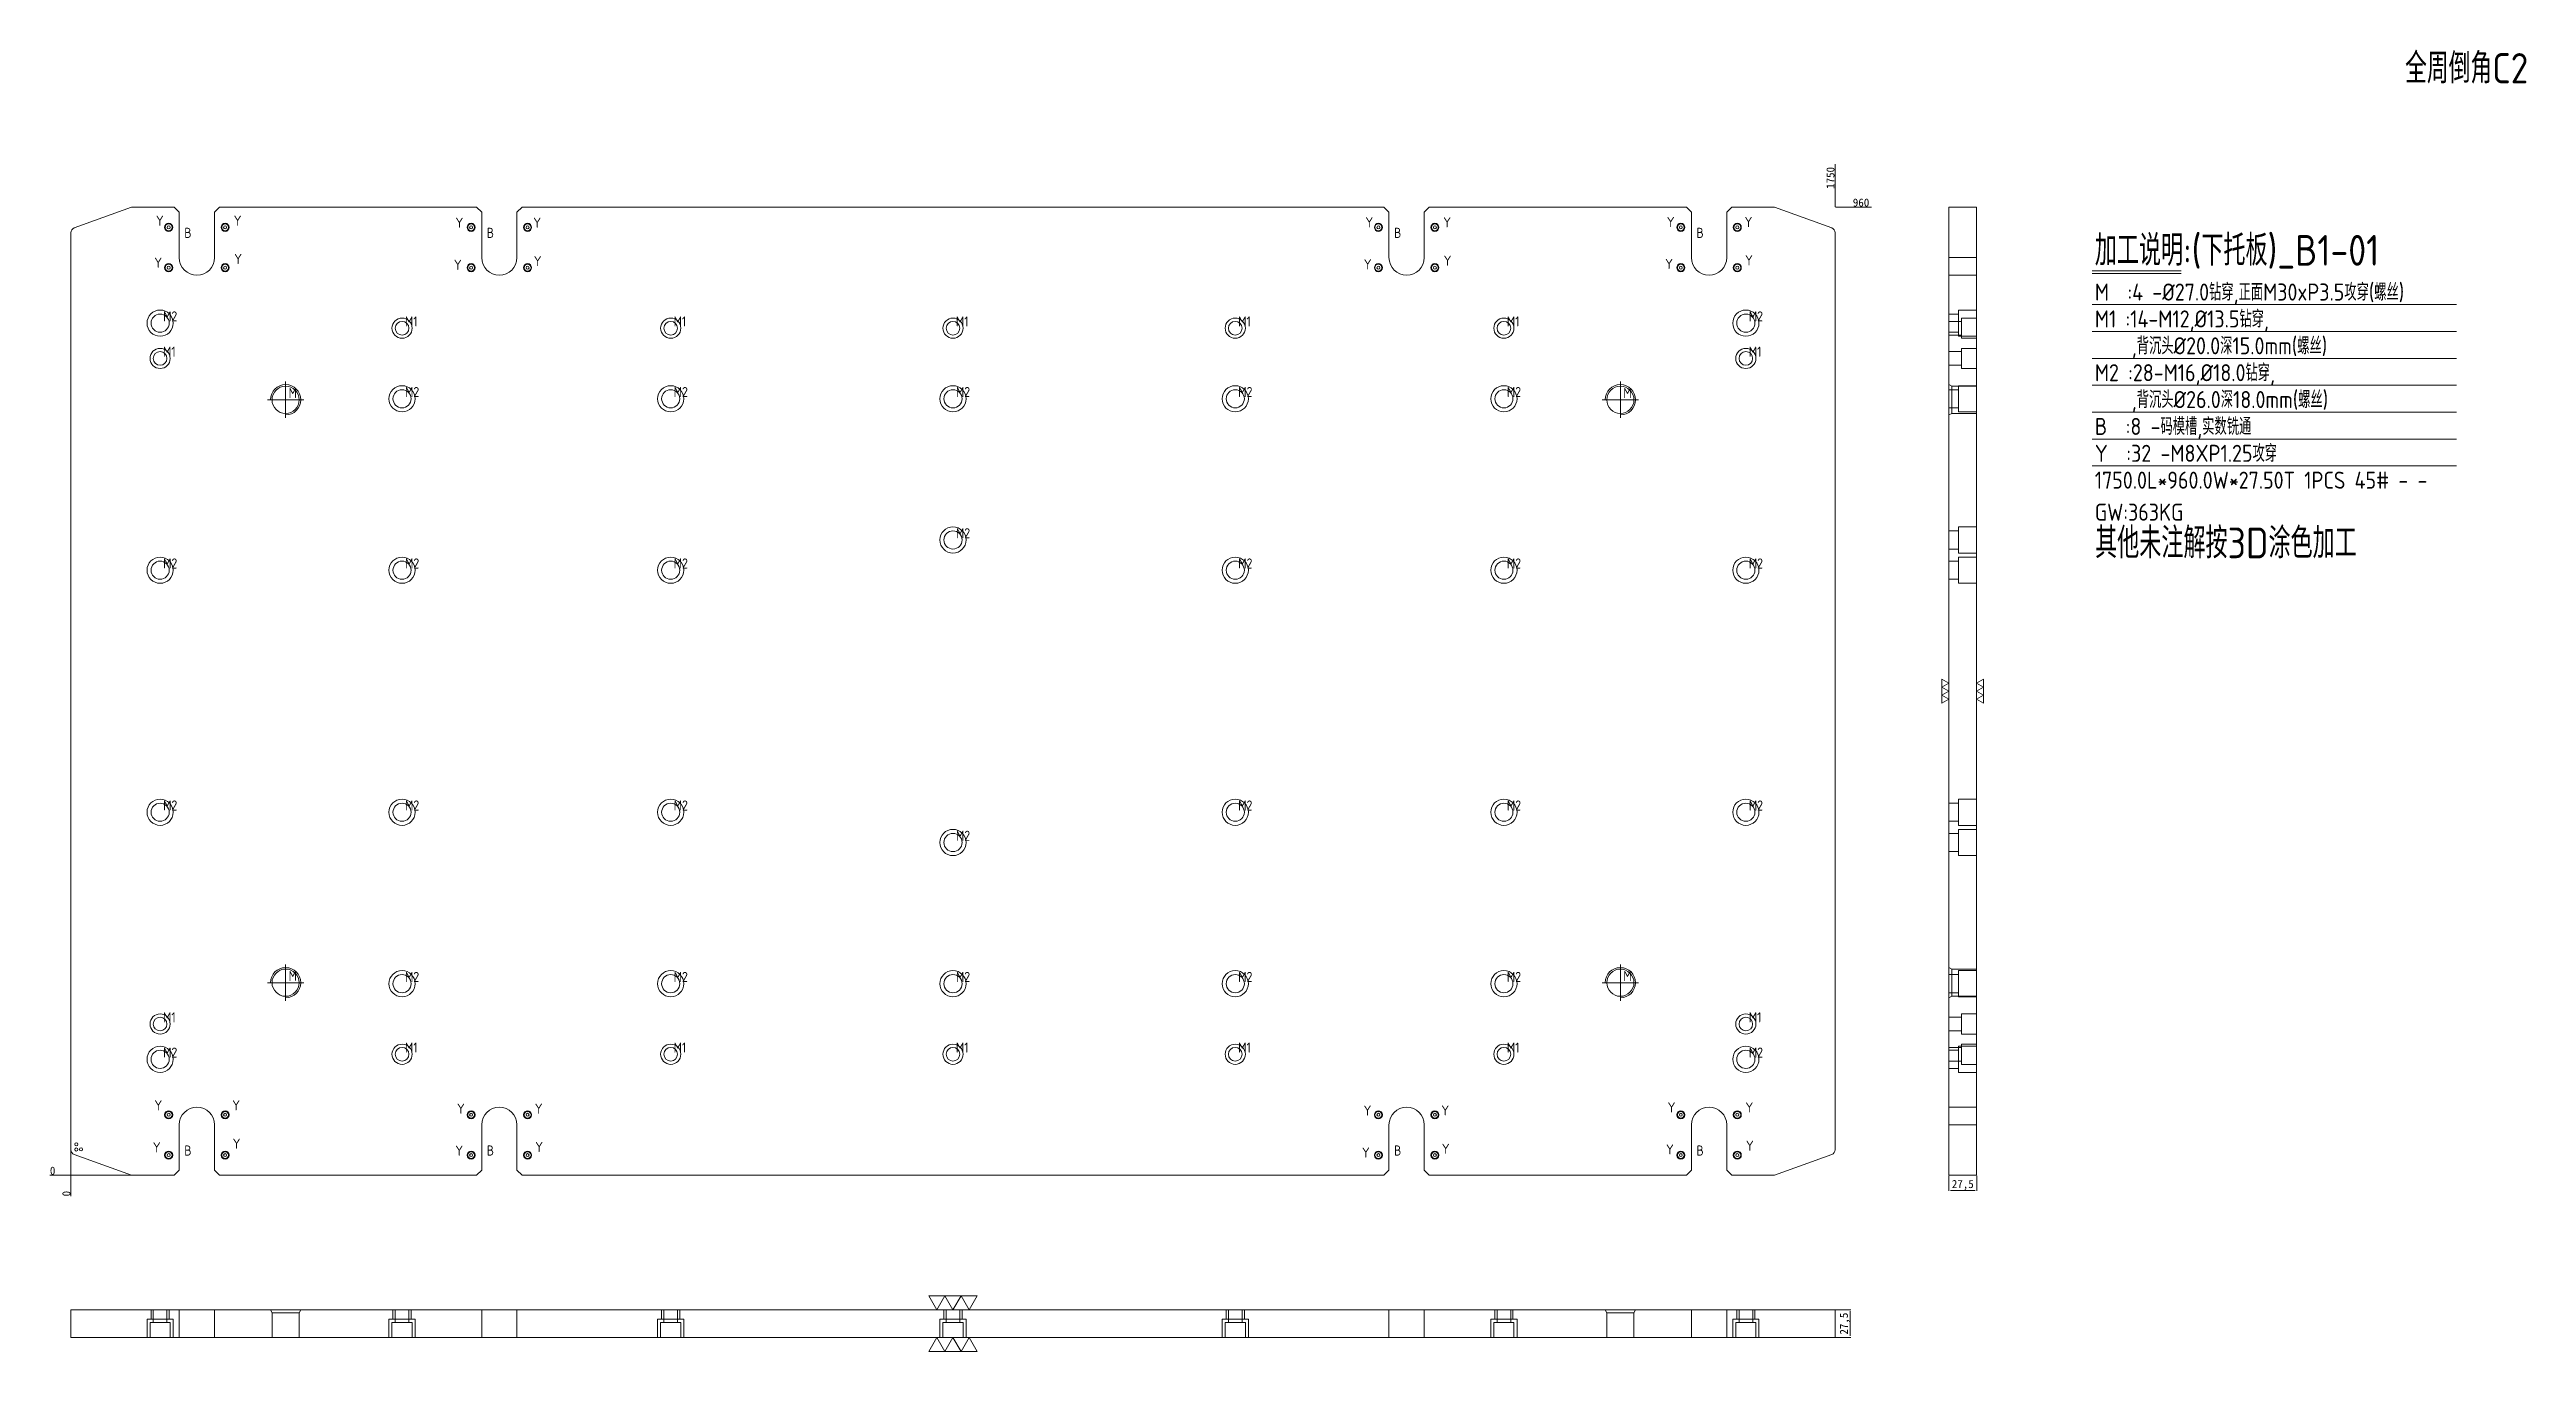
# Model space of a CAD drawing. Header units: millimetres. Extents: x 9332 to 11789, y 18325 to 19616.
import ezdxf

# ---------------------------------------------------------------- set-up
doc = ezdxf.new("R2010")
doc.units = ezdxf.units.MM
doc.linetypes.add('CENTER', pattern=[0])
doc.linetypes.add('DASHED', pattern=[0])
doc.layers.add('B1', color=7, linetype='Continuous', true_color=0xffffff)
doc.layers.add('U1', color=7, linetype='Continuous', true_color=0xffffff)
doc.layers.add('dim', color=4, linetype='Continuous')
doc.layers.add('dim_temp', color=161, linetype='Continuous', lineweight=9)
doc.styles.add('_PUG_ERP', font='txt')
doc.styles.add('gbenor', font='gbenor.shx', dxfattribs={"bigfont": 'gbcbig'})
doc.dimstyles.new('_PUG_ERP', dxfattribs={"dimtxt": 8, "dimasz": 1.5, "dimexe": 0.5, "dimexo": 0.5, "dimgap": 0.5, "dimtad": 1, "dimtxsty": '_PUG_ERP', "dimblk": 'CLOSEDBLANK', "dimcen": 0, "dimclrd": 4, "dimclre": 4, "dimclrt": 3, "dimazin": 3, "dimtfac": 1, "dimtmove": 0, "dimatfit": 3, "dimldrblk": 'CLOSEDBLANK', "dimlwd": 9, "dimlwe": 9})

# ---------------------------------------------------------------- blocks, each defined once
blk = doc.blocks.new('*D1266')
at = {"layer": 'Defpoints', "color": 0}
for p in [(11103.4, 19460), (11118.4, 19460), (9353.4, 18500)]:
    blk.add_point(p, dxfattribs=at)
at = {"layer": 'dim_temp', "color": 4, "lineweight": 9}
blk.add_line((11103.9, 19460), (11139.5, 19460), dxfattribs=at)
at = {"layer": 'dim_temp', "color": 3, "lineweight": 18, "insert": (11129.2, 19464.5), "char_height": 8, "attachment_point": 5, "style": '_PUG_ERP'}
blk.add_mtext('960', dxfattribs=at)
blk = doc.blocks.new('_ClosedBlank')
blk = doc.blocks.new('*D1267')
at = {"layer": 'Defpoints', "color": 0}
for p in [(9338.4, 18500), (9353.4, 18500), (9353.4, 18500)]:
    blk.add_point(p, dxfattribs=at)
at = {"layer": 'dim_temp', "color": 4, "lineweight": 9}
blk.add_line((9352.9, 18500), (9332.6, 18500), dxfattribs=at)
at = {"layer": 'dim_temp', "color": 3, "lineweight": 18, "insert": (9335.3, 18504.5), "char_height": 8, "attachment_point": 5, "style": '_PUG_ERP'}
blk.add_mtext('0', dxfattribs=at)
blk = doc.blocks.new('*D1268')
at = {"layer": 'Defpoints', "color": 0}
for p in [(9353.4, 18500), (9353.4, 18500), (9353.4, 18485)]:
    blk.add_point(p, dxfattribs=at)
at = {"layer": 'dim_temp', "color": 4, "lineweight": 9}
blk.add_line((9353.4, 18499.5), (9353.4, 18479.2), dxfattribs=at)
at = {"layer": 'dim_temp', "color": 3, "lineweight": 18, "insert": (9348.9, 18481.8), "char_height": 8, "attachment_point": 5, "rotation": 90, "style": '_PUG_ERP'}
blk.add_mtext('0', dxfattribs=at)
blk = doc.blocks.new('*D1269')
at = {"layer": 'Defpoints', "color": 0}
for p in [(11103.4, 19475), (11103.4, 19460), (9353.4, 18500)]:
    blk.add_point(p, dxfattribs=at)
at = {"layer": 'dim_temp', "color": 4, "lineweight": 9}
blk.add_line((11103.4, 19460.5), (11103.4, 19502.5), dxfattribs=at)
at = {"layer": 'dim_temp', "color": 3, "lineweight": 18, "insert": (11098.9, 19489), "char_height": 8, "attachment_point": 5, "rotation": 90, "style": '_PUG_ERP'}
blk.add_mtext('1750', dxfattribs=at)
blk = doc.blocks.new('*D1270')
at = {"layer": 'Defpoints', "color": 0}
for p in [(11103.4, 18366.7), (11103.4, 18339.2), (11118.4, 18339.2)]:
    blk.add_point(p, dxfattribs=at)
at = {"layer": 'dim_temp', "color": 4, "lineweight": 9}
for p, q in [((11103.9, 18366.7), (11118.9, 18366.7)), ((11118.4, 18365.2), (11118.4, 18340.7)), ((11103.9, 18339.2), (11118.9, 18339.2))]:
    blk.add_line(p, q, dxfattribs=at)
at = {"layer": 'dim_temp', "color": 3, "lineweight": 18, "insert": (11113.2, 18352.9), "char_height": 8, "attachment_point": 5, "rotation": 90, "style": '_PUG_ERP'}
blk.add_mtext('27,5', dxfattribs=at)
blk = doc.blocks.new('*D1271')
at = {"layer": 'Defpoints', "color": 0}
for p in [(11216.4, 18500), (11243.9, 18500), (11243.9, 18485)]:
    blk.add_point(p, dxfattribs=at)
at = {"layer": 'dim_temp', "color": 4, "lineweight": 9}
for p, q in [((11216.4, 18499.5), (11216.4, 18484.5)), ((11217.9, 18485), (11242.4, 18485)), ((11243.9, 18499.5), (11243.9, 18484.5))]:
    blk.add_line(p, q, dxfattribs=at)
at = {"layer": 'dim_temp', "color": 3, "lineweight": 18, "insert": (11230.1, 18490.3), "char_height": 8, "attachment_point": 5, "style": '_PUG_ERP'}
blk.add_mtext('27,5', dxfattribs=at)

msp = doc.modelspace()

# ---------------------------------------------------------------- linework, layer by layer
at = {"layer": 'B1', "color": 135, "linetype": 'Continuous', "lineweight": 18}
for p, q in [((9413.429, 19460), (9356.719, 19439.359)), ((9413.429, 19460), (9455.929, 19460)), ((9495.929, 19455), (9500.929, 19460)), ((9500.929, 19460), (9755.929, 19460)), ((9795.929, 19455), (9800.929, 19460)), ((9800.929, 19460), (10655.929, 19460)), ((10695.929, 19455), (10700.929, 19460)), ((10700.929, 19460), (10955.929, 19460)), ((11000.929, 19460), (10995.929, 19455)), ((11000.929, 19460), (11043.429, 19460)), ((11043.429, 19460), (11100.139, 19439.359)), ((11216.361, 18500), (11216.361, 19460)), ((11243.861, 19460), (11216.361, 19460)), ((11243.861, 19460), (11243.861, 18500)), ((9495.929, 19410), (9495.929, 19455)), ((9795.929, 19455), (9795.929, 19410)), ((10695.929, 19455), (10695.929, 19410)), ((10995.929, 19455), (10995.929, 19410)), ((9353.429, 18500), (9353.429, 19434.661)), ((11103.429, 18525.339), (11103.429, 19434.661)), ((9495.929, 18550), (9495.929, 18505)), ((9795.929, 18505), (9795.929, 18550)), ((10695.929, 18550), (10695.929, 18505)), ((10995.929, 18550), (10995.929, 18505)), ((9413.429, 18500), (9356.719, 18520.641)), ((9500.929, 18500), (9495.929, 18505)), ((9800.929, 18500), (9795.929, 18505)), ((10695.929, 18505), (10700.929, 18500)), ((11000.929, 18500), (10995.929, 18505)), ((11043.429, 18500), (11100.139, 18520.641)), ((9353.429, 18500), (9455.929, 18500)), ((9500.929, 18500), (9755.929, 18500)), ((9800.929, 18500), (10655.929, 18500)), ((10700.929, 18500), (10955.929, 18500)), ((11000.929, 18500), (11043.429, 18500)), ((11243.861, 18500), (11216.361, 18500)), ((9353.429, 18366.671), (9460.929, 18366.671)), ((9353.429, 18339.171), (9353.429, 18366.671)), ((9495.929, 18366.671), (9460.929, 18366.671)), ((9495.929, 18366.671), (9760.929, 18366.671)), ((9495.929, 18366.671), (9495.929, 18339.171)), ((9795.929, 18366.671), (9760.929, 18366.671)), ((9795.929, 18339.171), (9795.929, 18366.671)), ((9795.929, 18366.671), (10660.929, 18366.671)), ((10660.929, 18366.671), (10695.929, 18366.671)), ((10695.929, 18366.671), (10960.929, 18366.671)), ((10695.929, 18339.171), (10695.929, 18366.671)), ((10960.929, 18366.671), (10995.929, 18366.671)), ((10995.929, 18366.671), (11103.429, 18366.671)), ((10995.929, 18366.671), (10995.929, 18339.171)), ((11103.429, 18339.171), (11103.429, 18366.671)), ((9353.429, 18339.171), (9460.929, 18339.171)), ((9460.929, 18339.171), (9495.929, 18339.171)), ((9495.929, 18339.171), (9760.929, 18339.171)), ((9795.929, 18339.171), (9760.929, 18339.171)), ((9795.929, 18339.171), (10660.929, 18339.171)), ((10660.929, 18339.171), (10695.929, 18339.171)), ((10695.929, 18339.171), (10960.929, 18339.171)), ((10995.929, 18339.171), (10960.929, 18339.171)), ((10995.929, 18339.171), (11103.429, 18339.171))]:
    msp.add_line(p, q, dxfattribs=at)
at = {"layer": 'B1', "linetype": 'Continuous', "lineweight": 18}
for p, q in [((9460.929, 19455), (9455.929, 19460)), ((9760.929, 19455), (9755.929, 19460)), ((10655.929, 19460), (10660.929, 19455)), ((10955.929, 19460), (10960.929, 19455)), ((9460.929, 18505), (9455.929, 18500)), ((9760.929, 18505), (9755.929, 18500)), ((10660.929, 18505), (10655.929, 18500)), ((10960.929, 18505), (10955.929, 18500))]:
    msp.add_line(p, q, dxfattribs=at)
at = {"layer": 'B1', "color": 31, "linetype": 'Continuous', "lineweight": 18}
for p, q in [((9460.929, 19410), (9460.929, 19455)), ((9760.929, 19455), (9760.929, 19410)), ((10660.929, 19455), (10660.929, 19410)), ((10960.929, 19455), (10960.929, 19410)), ((9460.929, 18550), (9460.929, 18505)), ((9760.929, 18505), (9760.929, 18550)), ((10660.929, 18550), (10660.929, 18505)), ((10960.929, 18550), (10960.929, 18505)), ((9460.929, 18339.171), (9460.929, 18366.671)), ((9760.929, 18339.171), (9760.929, 18366.671)), ((10660.929, 18366.671), (10660.929, 18339.171)), ((10960.929, 18366.671), (10960.929, 18339.171))]:
    msp.add_line(p, q, dxfattribs=at)
at = {"layer": 'B1', "color": 155, "linetype": 'DASHED', "lineweight": 13, "ltscale": 1.723582}
for p, q in [((11243.861, 19410), (11216.361, 19410)), ((11243.861, 19410), (11216.361, 19410)), ((11216.361, 19410), (11243.861, 19410)), ((11216.361, 19410), (11243.861, 19410)), ((11216.361, 19410), (11243.861, 19410)), ((11216.361, 19410), (11243.861, 19410)), ((11216.361, 19410), (11243.861, 19410)), ((11216.361, 19410), (11243.861, 19410)), ((11243.861, 18550), (11216.361, 18550)), ((11243.861, 18550), (11216.361, 18550)), ((11216.361, 18550), (11243.861, 18550)), ((11216.361, 18550), (11243.861, 18550)), ((11243.861, 18550), (11216.361, 18550)), ((11243.861, 18550), (11216.361, 18550)), ((11243.861, 18550), (11216.361, 18550)), ((11243.861, 18550), (11216.361, 18550))]:
    msp.add_line(p, q, dxfattribs=at)
at = {"layer": 'B1', "color": 135, "linetype": 'DASHED', "lineweight": 13, "ltscale": 1.723582}
for p, q in [((11216.361, 19392.5), (11243.861, 19392.5)), ((11243.861, 18567.5), (11216.361, 18567.5))]:
    msp.add_line(p, q, dxfattribs=at)
at = {"layer": 'B1', "color": 31, "linetype": 'DASHED', "lineweight": 13, "ltscale": 1.723582}
for p, q in [((11225.861, 19354.003), (11216.361, 19354.003)), ((11228.861, 19346.753), (11216.361, 19346.753)), ((11243.861, 19358), (11225.861, 19358)), ((11225.861, 19345), (11225.861, 19358)), ((11225.861, 19332), (11225.861, 19345)), ((11243.861, 19350), (11228.861, 19350)), ((11228.861, 19340), (11228.861, 19350)), ((11228.861, 19330), (11228.861, 19340)), ((11216.361, 19335.997), (11225.861, 19335.997)), ((11216.361, 19333.247), (11228.861, 19333.247)), ((11228.861, 19316.753), (11216.361, 19316.753)), ((11225.861, 19332), (11243.861, 19332)), ((11228.861, 19330), (11243.861, 19330)), ((11243.861, 19320), (11228.861, 19320)), ((11228.861, 19310), (11228.861, 19320)), ((11216.361, 19303.247), (11228.861, 19303.247)), ((11228.861, 19300), (11228.861, 19310)), ((11228.861, 19300), (11243.861, 19300)), ((11225.861, 19279.003), (11216.361, 19279.003)), ((11243.861, 19283), (11225.861, 19283)), ((11225.861, 19270), (11225.861, 19283)), ((11225.861, 19257), (11225.861, 19270)), ((11216.361, 19260.997), (11225.861, 19260.997)), ((11225.861, 19257), (11243.861, 19257)), ((11243.861, 19143), (11225.861, 19143)), ((11225.861, 19130), (11225.861, 19143)), ((11225.861, 19139.003), (11216.361, 19139.003)), ((11216.361, 19120.997), (11225.861, 19120.997)), ((11225.861, 19117), (11225.861, 19130)), ((11225.861, 19117), (11243.861, 19117)), ((11225.861, 19109.003), (11216.361, 19109.003)), ((11243.861, 19113), (11225.861, 19113)), ((11225.861, 19100), (11225.861, 19113)), ((11225.861, 19087), (11225.861, 19100)), ((11216.361, 19090.997), (11225.861, 19090.997)), ((11225.861, 19087), (11243.861, 19087)), ((11243.861, 18873), (11225.861, 18873)), ((11225.861, 18873), (11225.861, 18860)), ((11225.861, 18869.003), (11216.361, 18869.003)), ((11216.361, 18850.997), (11225.861, 18850.997)), ((11225.861, 18860), (11225.861, 18847)), ((11225.861, 18847), (11243.861, 18847)), ((11225.861, 18839.003), (11216.361, 18839.003)), ((11216.361, 18820.997), (11225.861, 18820.997)), ((11243.861, 18843), (11225.861, 18843)), ((11225.861, 18843), (11225.861, 18830)), ((11225.861, 18830), (11225.861, 18817)), ((11225.861, 18817), (11243.861, 18817)), ((11225.861, 18699.003), (11216.361, 18699.003)), ((11243.861, 18703), (11225.861, 18703)), ((11225.861, 18703), (11225.861, 18690)), ((11216.361, 18680.997), (11225.861, 18680.997)), ((11225.861, 18690), (11225.861, 18677)), ((11225.861, 18677), (11243.861, 18677)), ((11228.861, 18656.753), (11216.361, 18656.753)), ((11243.861, 18660), (11228.861, 18660)), ((11228.861, 18660), (11228.861, 18650)), ((11228.861, 18650), (11228.861, 18640)), ((11216.361, 18643.247), (11228.861, 18643.247)), ((11228.861, 18626.753), (11216.361, 18626.753)), ((11243.861, 18628), (11225.861, 18628)), ((11225.861, 18628), (11225.861, 18615)), ((11228.861, 18640), (11243.861, 18640)), ((11243.861, 18630), (11228.861, 18630)), ((11228.861, 18630), (11228.861, 18620)), ((11225.861, 18624.003), (11216.361, 18624.003)), ((11216.361, 18613.247), (11228.861, 18613.247)), ((11216.361, 18605.997), (11225.861, 18605.997)), ((11225.861, 18615), (11225.861, 18602)), ((11225.861, 18602), (11243.861, 18602)), ((11228.861, 18620), (11228.861, 18610)), ((11228.861, 18610), (11243.861, 18610)), ((9428.929, 18357.171), (9428.929, 18339.171)), ((9454.929, 18357.171), (9428.929, 18357.171)), ((9431.929, 18354.171), (9431.929, 18339.171)), ((9451.929, 18354.171), (9431.929, 18354.171)), ((9432.926, 18366.671), (9432.926, 18357.171)), ((9435.176, 18366.671), (9435.176, 18354.171)), ((9448.683, 18354.171), (9448.683, 18366.671)), ((9450.933, 18357.171), (9450.933, 18366.671)), ((9451.929, 18339.171), (9451.929, 18354.171)), ((9454.929, 18339.171), (9454.929, 18357.171)), ((9668.929, 18357.171), (9668.929, 18339.171)), ((9694.929, 18357.171), (9668.929, 18357.171)), ((9671.929, 18354.171), (9671.929, 18339.171)), ((9691.929, 18354.171), (9671.929, 18354.171)), ((9672.926, 18366.671), (9672.926, 18357.171)), ((9675.176, 18366.671), (9675.176, 18354.171)), ((9688.683, 18354.171), (9688.683, 18366.671)), ((9690.933, 18357.171), (9690.933, 18366.671)), ((9691.929, 18339.171), (9691.929, 18354.171)), ((9694.929, 18339.171), (9694.929, 18357.171)), ((9935.429, 18357.171), (9935.429, 18339.171)), ((9961.429, 18357.171), (9935.429, 18357.171)), ((9938.429, 18354.171), (9938.429, 18339.171)), ((9958.429, 18354.171), (9938.429, 18354.171)), ((9939.426, 18366.671), (9939.426, 18357.171)), ((9941.676, 18366.671), (9941.676, 18354.171)), ((9955.183, 18354.171), (9955.183, 18366.671)), ((9957.433, 18357.171), (9957.433, 18366.671)), ((9958.429, 18339.171), (9958.429, 18354.171)), ((9961.429, 18339.171), (9961.429, 18357.171)), ((10215.429, 18357.171), (10215.429, 18339.171)), ((10241.429, 18357.171), (10215.429, 18357.171)), ((10218.429, 18354.171), (10218.429, 18339.171)), ((10238.429, 18354.171), (10218.429, 18354.171)), ((10219.426, 18366.671), (10219.426, 18357.171)), ((10221.676, 18366.671), (10221.676, 18354.171)), ((10235.183, 18354.171), (10235.183, 18366.671)), ((10237.433, 18357.171), (10237.433, 18366.671)), ((10238.429, 18339.171), (10238.429, 18354.171)), ((10241.429, 18339.171), (10241.429, 18357.171)), ((10495.429, 18357.171), (10495.429, 18339.171)), ((10521.429, 18357.171), (10495.429, 18357.171)), ((10498.429, 18354.171), (10498.429, 18339.171)), ((10518.429, 18354.171), (10498.429, 18354.171)), ((10499.426, 18366.671), (10499.426, 18357.171)), ((10501.676, 18366.671), (10501.676, 18354.171)), ((10515.183, 18354.171), (10515.183, 18366.671)), ((10517.433, 18357.171), (10517.433, 18366.671)), ((10518.429, 18339.171), (10518.429, 18354.171)), ((10521.429, 18339.171), (10521.429, 18357.171)), ((10761.929, 18357.171), (10761.929, 18339.171)), ((10787.929, 18357.171), (10761.929, 18357.171)), ((10764.929, 18354.171), (10764.929, 18339.171)), ((10784.929, 18354.171), (10764.929, 18354.171)), ((10765.926, 18366.671), (10765.926, 18357.171)), ((10768.176, 18366.671), (10768.176, 18354.171)), ((10781.683, 18354.171), (10781.683, 18366.671)), ((10783.933, 18357.171), (10783.933, 18366.671)), ((10784.929, 18339.171), (10784.929, 18354.171)), ((10787.929, 18339.171), (10787.929, 18357.171)), ((11001.929, 18357.171), (11001.929, 18339.171)), ((11027.929, 18357.171), (11001.929, 18357.171)), ((11004.929, 18354.171), (11004.929, 18339.171)), ((11024.929, 18354.171), (11004.929, 18354.171)), ((11005.926, 18366.671), (11005.926, 18357.171)), ((11008.176, 18366.671), (11008.176, 18354.171)), ((11021.683, 18354.171), (11021.683, 18366.671)), ((11023.933, 18357.171), (11023.933, 18366.671)), ((11024.929, 18339.171), (11024.929, 18354.171)), ((11027.929, 18339.171), (11027.929, 18357.171))]:
    msp.add_line(p, q, dxfattribs=at)
at = {"layer": 'B1', "color": 1, "linetype": 'CENTER', "lineweight": 18, "ltscale": 1.723582}
for p, q in [((9548.429, 19269), (9584.429, 19269)), ((9566.429, 19251), (9566.429, 19287)), ((10872.429, 19269), (10908.429, 19269)), ((10890.429, 19251), (10890.429, 19287)), ((9566.429, 18673), (9566.429, 18709)), ((10890.429, 18673), (10890.429, 18709)), ((9548.429, 18691), (9584.429, 18691)), ((10872.429, 18691), (10908.429, 18691))]:
    msp.add_line(p, q, dxfattribs=at)
at = {"layer": 'B1', "color": 5, "linetype": 'DASHED', "lineweight": 13, "ltscale": 1.723582}
for p, q in [((11219.355, 19282.503), (11216.361, 19284)), ((11243.861, 19282.503), (11219.355, 19282.503)), ((11219.355, 19282.503), (11219.355, 19269)), ((11219.355, 19269), (11219.355, 19255.497)), ((11216.361, 19254), (11219.355, 19255.497)), ((11219.355, 19255.497), (11243.861, 19255.497)), ((11219.355, 18704.503), (11216.361, 18706)), ((11243.861, 18704.503), (11219.355, 18704.503)), ((11219.355, 18691), (11219.355, 18704.503)), ((11216.361, 18676), (11219.355, 18677.497)), ((11219.355, 18677.497), (11219.355, 18691)), ((11219.355, 18677.497), (11243.861, 18677.497)), ((9551.429, 18366.671), (9552.926, 18363.677)), ((9552.926, 18363.677), (9552.926, 18339.171)), ((9552.926, 18363.677), (9579.932, 18363.677)), ((9579.932, 18363.677), (9581.429, 18366.671)), ((9579.932, 18339.171), (9579.932, 18363.677)), ((10875.429, 18366.671), (10876.926, 18363.677)), ((10876.926, 18363.677), (10876.926, 18339.171)), ((10903.932, 18363.677), (10876.926, 18363.677)), ((10903.932, 18363.677), (10905.429, 18366.671)), ((10903.932, 18339.171), (10903.932, 18363.677))]:
    msp.add_line(p, q, dxfattribs=at)
at = {"layer": 'B1', "color": 42, "linetype": 'Continuous', "lineweight": 18}
for centre, radius in [((9450.428, 19440), 4), ((9450.428, 19440), 3.403), ((9450.428, 19440), 1.483), ((9506.428, 19440), 4), ((9506.428, 19440), 3.403), ((9506.428, 19440), 1.483), ((9750.429, 19440), 4), ((9750.429, 19440), 3.403), ((9750.429, 19440), 1.483), ((9806.429, 19440), 4), ((9806.429, 19440), 3.403), ((9806.429, 19440), 1.483), ((10650.43, 19440), 4), ((10650.43, 19440), 3.403), ((10650.43, 19440), 1.483), ((10706.43, 19440), 4), ((10706.43, 19440), 3.403), ((10706.43, 19440), 1.483), ((10950.428, 19440), 4), ((10950.428, 19440), 3.403), ((10950.428, 19440), 1.483), ((11006.428, 19440), 4), ((11006.428, 19440), 3.403), ((11006.428, 19440), 1.483), ((9450.428, 19400), 4), ((9450.428, 19400), 3.403), ((9450.428, 19400), 1.483), ((9506.428, 19400), 4), ((9506.428, 19400), 3.403), ((9506.428, 19400), 1.483), ((9750.429, 19400), 4), ((9750.429, 19400), 3.403), ((9750.429, 19400), 1.483), ((9806.429, 19400), 4), ((9806.429, 19400), 3.403), ((9806.429, 19400), 1.483), ((10650.43, 19400), 4), ((10650.43, 19400), 3.403), ((10650.43, 19400), 1.483), ((10706.43, 19400), 4), ((10706.43, 19400), 3.403), ((10706.43, 19400), 1.483), ((10950.428, 19400), 4), ((10950.428, 19400), 3.403), ((10950.428, 19400), 1.483), ((11006.428, 19400), 4), ((11006.428, 19400), 3.403), ((11006.428, 19400), 1.483), ((9441.929, 19345), 9.004), ((9681.929, 19340), 6.753), ((9948.429, 19340), 6.753), ((10228.429, 19340), 6.753), ((10508.429, 19340), 6.753), ((10774.929, 19340), 6.753), ((11014.929, 19345), 9.004), ((9441.929, 19310), 6.753), ((11014.929, 19310), 6.753), ((9566.429, 19269), 13.503), ((9681.929, 19270), 9.004), ((9948.429, 19270), 9.004), ((10228.429, 19270), 9.004), ((10508.429, 19270), 9.004), ((10774.929, 19270), 9.004), ((10890.429, 19269), 13.503), ((10228.429, 19130), 9.004), ((9441.929, 19100), 9.004), ((9681.929, 19100), 9.004), ((9948.429, 19100), 9.004), ((10508.429, 19100), 9.004), ((10774.929, 19100), 9.004), ((11014.929, 19100), 9.004), ((9441.929, 18860), 9.004), ((9681.929, 18860), 9.004), ((9948.429, 18860), 9.004), ((10508.429, 18860), 9.004), ((10774.929, 18860), 9.004), ((11014.929, 18860), 9.004), ((10228.429, 18830), 9.004), ((9566.429, 18691), 13.503), ((9681.929, 18690), 9.004), ((9948.429, 18690), 9.004), ((10228.429, 18690), 9.004), ((10508.429, 18690), 9.004), ((10774.929, 18690), 9.004), ((10890.429, 18691), 13.503), ((9441.929, 18650), 6.753), ((11014.929, 18650), 6.753), ((9681.929, 18620), 6.753), ((9948.429, 18620), 6.753), ((10228.429, 18620), 6.753), ((10508.429, 18620), 6.753), ((10774.929, 18620), 6.753), ((9441.929, 18615), 9.004), ((11014.929, 18615), 9.004), ((9450.428, 18560), 4), ((9450.428, 18560), 3.403), ((9450.428, 18560), 1.483), ((9506.428, 18560), 4), ((9506.428, 18560), 3.403), ((9506.428, 18560), 1.483), ((9750.429, 18560), 4), ((9750.429, 18560), 3.403), ((9750.429, 18560), 1.483), ((9806.429, 18560), 4), ((9806.429, 18560), 3.403), ((9806.429, 18560), 1.483), ((10650.43, 18560), 4), ((10650.43, 18560), 3.403), ((10650.43, 18560), 1.483), ((10706.43, 18560), 4), ((10706.43, 18560), 3.403), ((10706.43, 18560), 1.483), ((10950.428, 18560), 4), ((10950.428, 18560), 3.403), ((10950.428, 18560), 1.483), ((11006.428, 18560), 4), ((11006.428, 18560), 3.403), ((11006.428, 18560), 1.483), ((9450.428, 18520), 4), ((9450.428, 18520), 3.403), ((9450.428, 18520), 1.483), ((9506.428, 18520), 4), ((9506.428, 18520), 3.403), ((9506.428, 18520), 1.483), ((9750.429, 18520), 4), ((9750.429, 18520), 3.403), ((9750.429, 18520), 1.483), ((9806.429, 18520), 4), ((9806.429, 18520), 3.403), ((9806.429, 18520), 1.483), ((10650.43, 18520), 4), ((10650.43, 18520), 3.403), ((10650.43, 18520), 1.483), ((10706.43, 18520), 4), ((10706.43, 18520), 3.403), ((10706.43, 18520), 1.483), ((10950.428, 18520), 4), ((10950.428, 18520), 3.403), ((10950.428, 18520), 1.483), ((11006.428, 18520), 4), ((11006.428, 18520), 3.403), ((11006.428, 18520), 1.483)]:
    msp.add_circle(centre, radius, dxfattribs=at)
at = {"layer": 'B1', "color": 30, "linetype": 'DASHED', "lineweight": 13, "ltscale": 1.723582}
for centre, radius in [((9441.929, 19345), 13), ((9681.929, 19340), 10), ((9948.429, 19340), 10), ((10228.429, 19340), 10), ((10508.429, 19340), 10), ((10774.929, 19340), 10), ((11014.929, 19345), 13), ((9441.929, 19310), 10), ((11014.929, 19310), 10), ((9681.929, 19270), 13), ((9948.429, 19270), 13), ((10228.429, 19270), 13), ((10508.429, 19270), 13), ((10774.929, 19270), 13), ((10228.429, 19130), 13), ((9441.929, 19100), 13), ((9681.929, 19100), 13), ((9948.429, 19100), 13), ((10508.429, 19100), 13), ((10774.929, 19100), 13), ((11014.929, 19100), 13), ((9441.929, 18860), 13), ((9681.929, 18860), 13), ((9948.429, 18860), 13), ((10508.429, 18860), 13), ((10774.929, 18860), 13), ((11014.929, 18860), 13), ((10228.429, 18830), 13), ((9681.929, 18690), 13), ((9948.429, 18690), 13), ((10228.429, 18690), 13), ((10508.429, 18690), 13), ((10774.929, 18690), 13), ((9441.929, 18650), 10), ((11014.929, 18650), 10), ((9441.929, 18615), 13), ((9681.929, 18620), 10), ((9948.429, 18620), 10), ((10228.429, 18620), 10), ((10508.429, 18620), 10), ((10774.929, 18620), 10), ((11014.929, 18615), 13)]:
    msp.add_circle(centre, radius, dxfattribs=at)
at = {"layer": 'B1', "color": 135, "linetype": 'Continuous', "lineweight": 18}
for centre, radius, start, end in [((9358.429, 19434.661), 5, 110, 180), ((11098.429, 19434.661), 5, 0, 70), ((9478.429, 19410), 17.5, 180, 0), ((9778.429, 19410), 17.5, 180, 0), ((10678.429, 19410), 17.5, 180, 0), ((10978.429, 19410), 17.5, 180, 0), ((9478.429, 18550), 17.5, 0, 180), ((9778.429, 18550), 17.5, 0, 180), ((10678.429, 18550), 17.5, 0, 180), ((10978.429, 18550), 17.5, 0, 180), ((9358.429, 18525.339), 5, 180, 250), ((11098.429, 18525.339), 5, 290, 0)]:
    msp.add_arc(centre, radius, start, end, dxfattribs=at)
at = {"layer": 'B1', "color": 42, "linetype": 'Continuous', "lineweight": 18}
for centre in [(9566.429, 19269), (10890.429, 19269), (9566.429, 18691), (10890.429, 18691)]:
    msp.add_arc(centre, 15, 270, 180, dxfattribs=at)
at = {"layer": 'dim', "color": 8, "linetype": 'Continuous', "lineweight": 18}
for p, q in [((11358.564, 19396.744), (11446.721, 19396.744)), ((11358.564, 19394.209), (11446.721, 19394.209)), ((11358.564, 19363.334), (11719.953, 19363.334)), ((11358.564, 19336.684), (11719.953, 19336.684)), ((11358.564, 19310.034), (11719.953, 19310.034)), ((11358.564, 19283.384), (11719.953, 19283.384)), ((11358.564, 19256.734), (11719.953, 19256.734)), ((11358.564, 19230.084), (11719.953, 19230.084)), ((11358.564, 19203.434), (11719.953, 19203.434))]:
    msp.add_line(p, q, dxfattribs=at)
at = {"layer": 'dim', "color": 20, "linetype": 'Continuous', "lineweight": 18}
for p, q in [((11216.361, 18988), (11209.433, 18992)), ((11209.433, 18992), (11209.433, 18968)), ((11216.361, 18988), (11209.433, 18984)), ((11216.361, 18980), (11209.433, 18984)), ((11216.361, 18980), (11209.433, 18976)), ((11216.361, 18972), (11209.433, 18976)), ((11216.361, 18972), (11209.433, 18968)), ((11243.861, 18988), (11250.789, 18992)), ((11243.861, 18988), (11250.789, 18984)), ((11243.861, 18980), (11250.789, 18984)), ((11243.861, 18980), (11250.789, 18976)), ((11243.861, 18972), (11250.789, 18976)), ((11243.861, 18972), (11250.789, 18968)), ((11250.789, 18992), (11250.789, 18968)), ((10212.429, 18366.671), (10204.429, 18380.527)), ((10252.429, 18380.527), (10204.429, 18380.527)), ((10212.429, 18366.671), (10220.429, 18380.527)), ((10228.429, 18366.671), (10220.429, 18380.527)), ((10228.429, 18366.671), (10236.429, 18380.527)), ((10244.429, 18366.671), (10236.429, 18380.527)), ((10244.429, 18366.671), (10252.429, 18380.527)), ((10212.429, 18339.171), (10204.429, 18325.315)), ((10212.429, 18339.171), (10220.429, 18325.315)), ((10228.429, 18339.171), (10220.429, 18325.315)), ((10228.429, 18339.171), (10236.429, 18325.315)), ((10244.429, 18339.171), (10236.429, 18325.315)), ((10244.429, 18339.171), (10252.429, 18325.315)), ((10252.429, 18325.315), (10204.429, 18325.315))]:
    msp.add_line(p, q, dxfattribs=at)
at = {"layer": 'dim', "lineweight": 18}
for centre in [(9358.762, 18530.726), (9358.762, 18525.556), (9363.503, 18525.664)]:
    msp.add_circle(centre, 1.523, dxfattribs=at)

# ---------------------------------------------------------------- texts
at = {"layer": 'dim', "color": 4, "lineweight": 18, "style": 'gbenor'}
for s, height, p in [('Y', 10, (9437.799, 19441.63)), ('B', 10, (9465.886, 19429.551)), ('Y', 10, (9514.982, 19441.63)), ('Y', 10, (9734.966, 19439.519)), ('B', 10, (9765.886, 19429.551)), ('Y', 10, (9812.149, 19439.519)), ('Y', 10, (10637.561, 19439.994)), ('B', 10, (10665.886, 19429.551)), ('Y', 10, (10714.744, 19439.994)), ('Y', 10, (10936.519, 19440.336)), ('B', 10, (10965.886, 19429.551)), ('Y', 10, (11013.702, 19440.336)), ('加工说明:(下托板)_B1-01', 30.42, (11361.053, 19401.994)), ('Y', 10, (9515.44, 19403.628)), ('Y', 10, (9812.607, 19401.516)), ('Y', 10, (10715.202, 19401.991)), ('Y', 10, (11014.16, 19402.333)), ('Y', 10, (9436.196, 19399.965)), ('Y', 10, (9733.363, 19397.853)), ('Y', 10, (10635.958, 19398.328)), ('Y', 10, (10934.916, 19398.671)), ('M  :4 -%%c27.0钻穿,正面M30xP3.5攻穿(螺丝)', 16.9, (11361.099, 19367.378)), ('M2', 10, (9444.829, 19346.701)), ('M1', 10, (9684.769, 19341.671)), ('M1', 10, (9951.269, 19341.671)), ('M1', 10, (10231.269, 19341.671)), ('M1', 10, (10511.269, 19341.671)), ('M1', 10, (10777.769, 19341.671)), ('M2', 10, (11017.829, 19346.701)), ('M1 :14-M12,%%c13.5钻穿,', 16.9, (11361.099, 19340.728)), ('M1', 10, (9444.769, 19311.671)), ('M1', 10, (11017.769, 19311.671)), ('    ,背沉头%%c20.0深15.0mm(螺丝)', 16.9, (11361.099, 19314.078)), ('M2 :28-M16,%%c18.0钻穿,', 16.9, (11361.099, 19287.428)), ('M', 10, (9569.369, 19270.721)), ('M2', 10, (9684.829, 19271.701)), ('M2', 10, (9951.329, 19271.701)), ('M2', 10, (10231.329, 19271.701)), ('M2', 10, (10511.329, 19271.701)), ('M2', 10, (10777.829, 19271.701)), ('M', 10, (10893.369, 19270.721)), ('    ,背沉头%%c26.0深18.0mm(螺丝)', 16.9, (11361.099, 19260.778)), ('B  :8 -码模槽,实数铣通', 16.9, (11361.099, 19234.128)), ('Y  :32 -M8XP1.25攻穿', 16.9, (11361.099, 19207.478)), ('1750.0L*960.0W*27.50T 1PCS 45# - - ', 16.9, (11361.099, 19180.828)), ('GW:363KG ', 16.9, (11361.099, 19149.108)), ('M2', 10, (10231.329, 19131.701)), ('M2', 10, (9444.829, 19101.701)), ('M2', 10, (9684.829, 19101.701)), ('M2', 10, (9951.329, 19101.701)), ('M2', 10, (10511.329, 19101.701)), ('M2', 10, (10777.829, 19101.701)), ('M2', 10, (11017.829, 19101.701)), ('M2', 10, (9444.829, 18861.701)), ('M2', 10, (9684.829, 18861.701)), ('M2', 10, (9951.329, 18861.701)), ('M2', 10, (10511.329, 18861.701)), ('M2', 10, (10777.829, 18861.701)), ('M2', 10, (11017.829, 18861.701)), ('M2', 10, (10231.329, 18831.701)), ('M', 10, (9569.369, 18692.721)), ('M2', 10, (9684.829, 18691.701)), ('M2', 10, (9951.329, 18691.701)), ('M2', 10, (10231.329, 18691.701)), ('M2', 10, (10511.329, 18691.701)), ('M2', 10, (10777.829, 18691.701)), ('M', 10, (10893.369, 18692.721)), ('M1', 10, (9444.769, 18651.671)), ('M1', 10, (11017.769, 18651.671)), ('M2', 10, (9444.829, 18616.701)), ('M1', 10, (9684.769, 18621.671)), ('M1', 10, (9951.269, 18621.671)), ('M1', 10, (10231.269, 18621.671)), ('M1', 10, (10511.269, 18621.671)), ('M1', 10, (10777.769, 18621.671)), ('M2', 10, (11017.829, 18616.701)), ('Y', 10, (9436.3, 18564.341)), ('Y', 10, (9513.483, 18564.341)), ('Y', 10, (9736.421, 18561.079)), ('Y', 10, (9813.604, 18561.079)), ('Y', 10, (10635.716, 18559.242)), ('Y', 10, (10712.899, 18559.242)), ('Y', 10, (10937.352, 18562.279)), ('Y', 10, (11014.535, 18562.279)), ('Y', 10, (9434.697, 18522.676)), ('B', 10, (9465.886, 18519.551)), ('Y', 10, (9513.941, 18526.338)), ('Y', 10, (9734.818, 18519.414)), ('B', 10, (9765.886, 18519.551)), ('Y', 10, (9814.062, 18523.077)), ('Y', 10, (10634.113, 18517.577)), ('B', 10, (10665.886, 18519.551)), ('Y', 10, (10713.357, 18521.24)), ('Y', 10, (10935.749, 18520.613)), ('B', 10, (10965.886, 18519.551)), ('Y', 10, (11014.993, 18524.276))]:
    msp.add_text(s, height=height, dxfattribs=at).set_placement(p)
at = {"layer": 'dim', "color": 21, "lineweight": 18, "style": 'gbenor'}
msp.add_text('其他未注解按3D涂色加工', height=30.42, dxfattribs=at).set_placement((11361.383, 19111.834))
at = {"layer": 'U1', "color": 3, "lineweight": 18, "style": 'gbenor'}
msp.add_text('全周倒角C2', height=30, dxfattribs=at).set_placement((11668.883, 19582.786))

# ---------------------------------------------------------------- dimensions: what is measured, and where the dimension line sits
at = {"layer": 'dim_temp', "lineweight": 18}
for feature_location, offset, dtype, origin, picture, middle in [((11103.429, 19460), (0, 15), 1, (9353.429, 18500), '*D1269', (11098.929, 19489.024)), ((11103.429, 19460), (15, 0), 0, (9353.429, 18500), '*D1266', (11129.215, 19464.5)), ((9353.429269783, 18500), (-15, 0), 0, (9353.429269783, 18500), '*D1267', (9335.262603116, 18504.5)), ((9353.429269783, 18500), (0, -15), 1, (9353.429269783, 18500), '*D1268', (9348.929269783, 18481.833333333))]:
    dim = msp.add_ordinate_dim(feature_location=feature_location, offset=offset, dtype=dtype, origin=origin, dimstyle='_PUG_ERP', dxfattribs=at)
    dim.commit()
    dim.dimension.update_dxf_attribs({"geometry": picture, "text_midpoint": middle})
dim = msp.add_linear_dim(base=(11243.861, 18485), p1=(11216.361, 18500), p2=(11243.861, 18500), dimstyle='_PUG_ERP', dxfattribs=at)
dim.commit()
dim.dimension.update_dxf_attribs({"geometry": '*D1271', "text_midpoint": (11230.111, 18490.262)})
dim = msp.add_linear_dim(base=(11118.429, 18339.171), p1=(11103.429, 18366.671), p2=(11103.429, 18339.171), angle=90, dimstyle='_PUG_ERP', dxfattribs=at)
dim.commit()
dim.dimension.update_dxf_attribs({"geometry": '*D1270', "text_midpoint": (11113.167, 18352.921)})

doc.saveas('drawing.dxf')
